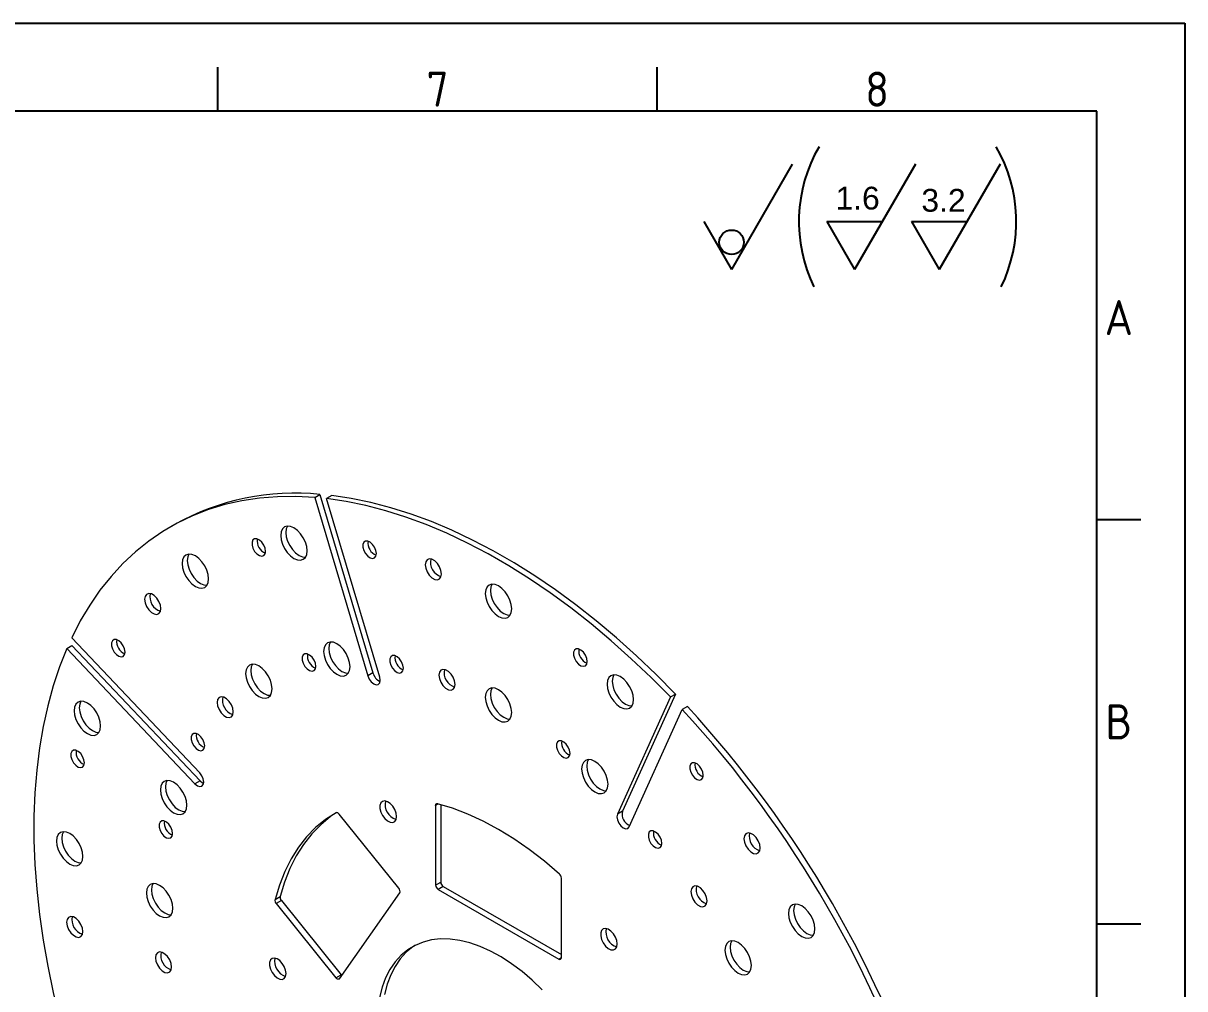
# Model space of a CAD drawing. Header units: millimetres. Extents: x 764 to 1780, y 1208 to 1927.
# Drawn here: x 1460.5 to 1780.4, y 1661.1 to 1927.1 of the extents above; entities that cross this region are included whole.
import ezdxf
from ezdxf.enums import TextEntityAlignment as Align

# ---------------------------------------------------------------- set-up
doc = ezdxf.new("R2010")
doc.units = ezdxf.units.MM
doc.linetypes.add('ACAD_ISO05W100', pattern=[33, 24, -3, 0, -3, 0, -3])
doc.layers.add('AM_5', color=3, linetype='Continuous', lineweight=25)
doc.layers.add('AM_BOR', color=2, linetype='ACAD_ISO05W100', lineweight=35)
doc.styles.add('ACISOTS', font='isocp.shx', dxfattribs={"height": 1})
doc.styles.get("Standard").update_dxf_attribs({"font": 'arial.ttf'})

# ---------------------------------------------------------------- blocks, each defined once
blk = doc.blocks.new('A3 ZTL')
for p, q in [((401.17, 280.82), (19.57, 280.82)), ((401.17, 9.78), (401.17, 280.82))]:
    blk.add_line(p, q)
at = {"layer": 'AM_BOR', "color": 135, "linetype": 'Continuous', "lineweight": 25}
for p, q in [((0, 290.61), (410.96, 290.61)), ((410.96, 290.61), (410.96, 0))]:
    blk.add_line(p, q, dxfattribs=at)
at = {"layer": 'AM_BOR', "color": 135, "lineweight": 25}
for p, q in [((303.33, 280.82), (303.33, 285.71)), ((352.25, 280.82), (352.25, 285.71)), ((406.07, 235.32), (401.17, 235.32)), ((406.07, 190.31), (401.17, 190.31))]:
    blk.add_line(p, q, dxfattribs=at)
at = {"layer": 'AM_BOR', "color": 135, "lineweight": 25, "style": 'ACISOTS'}
for s, p in [('7', (327.79, 283.27)), ('8', (376.71, 283.27)), ('A', (403.62, 257.83)), ('B', (403.62, 212.82))]:
    blk.add_text(s, height=3.91, dxfattribs=at).set_placement(p, align=Align.MIDDLE)

msp = doc.modelspace()

# ---------------------------------------------------------------- linework, layer by layer
at = {"color": 7, "linetype": 'Continuous', "lineweight": 15}
for p, q in [((1540.835, 1796.511), (1542.249, 1797.327)), ((1540.835, 1796.511), (1555.449, 1747.332)), ((1542.249, 1797.327), (1556.863, 1748.148)), ((1545.515, 1797.004), (1544.101, 1796.188)), ((1558.715, 1747.009), (1544.101, 1796.188)), ((1502.363, 1789.118), (1500.949, 1788.302)), ((1509.167, 1720.605), (1473.885, 1757.849)), ((1472.532, 1754.858), (1473.947, 1755.675)), ((1472.532, 1754.858), (1507.814, 1717.614)), ((1473.947, 1755.675), (1509.229, 1718.431)), ((1556.863, 1748.148), (1555.449, 1747.332)), ((1638.782, 1741.53), (1624.168, 1709.224)), ((1640.196, 1742.346), (1625.582, 1710.04)), ((1638.782, 1741.53), (1640.196, 1742.346)), ((1627.434, 1705.776), (1642.048, 1738.082)), ((1643.462, 1738.898), (1642.048, 1738.082)), ((1509.229, 1718.431), (1507.814, 1717.614)), ((1574.117, 1711.641), (1574.117, 1689.724)), ((1575.532, 1711.886), (1575.532, 1690.54)), ((1563.974, 1688.817), (1547.537, 1709.264)), ((1625.582, 1710.04), (1624.168, 1709.224)), ((1574.117, 1689.724), (1575.532, 1690.54)), ((1576.239, 1689.315), (1574.824, 1688.499)), ((1576.239, 1689.315), (1608.766, 1670.538)), ((1608.766, 1669.722), (1608.766, 1691.639)), ((1529.882, 1685.72), (1531.296, 1686.536)), ((1547.615, 1663.909), (1564.232, 1687.552)), ((1574.824, 1688.499), (1608.058, 1669.313)), ((1531.627, 1685.431), (1530.212, 1684.615)), ((1530.212, 1684.615), (1546.649, 1664.167)), ((1531.627, 1685.431), (1548.064, 1664.984)), ((1546.649, 1664.167), (1548.064, 1664.984))]:
    msp.add_line(p, q, dxfattribs=at)
at = {"color": 8, "linetype": 'Continuous', "lineweight": 15}
for p, q in [((1574.86, 1712.069), (1574.117, 1711.641)), ((1608.058, 1669.313), (1608.766, 1669.721))]:
    msp.add_line(p, q, dxfattribs=at)
at = {"color": 7, "linetype": 'Continuous', "lineweight": 15, "flags": 128}
for points in [[(1540.835, 1796.511), (1535.647, 1796.767), (1530.569, 1796.695), (1525.613, 1796.295), (1520.788, 1795.567), (1516.102, 1794.514), (1511.567, 1793.137), (1507.19, 1791.439), (1502.981, 1789.423), (1498.947, 1787.094), (1495.097, 1784.455), (1491.439, 1781.513), (1487.979, 1778.273), (1484.724, 1774.742), (1481.682, 1770.926), (1478.858, 1766.833), (1476.257, 1762.471), (1473.885, 1757.849)], [(1638.782, 1741.53), (1633.436, 1746.915), (1628.007, 1752.071), (1622.505, 1756.988), (1616.942, 1761.656), (1611.328, 1766.065), (1605.674, 1770.207), (1599.993, 1774.074), (1594.294, 1777.657), (1588.589, 1780.95), (1582.89, 1783.947), (1577.209, 1786.64), (1571.555, 1789.026), (1565.941, 1791.098), (1560.377, 1792.854), (1554.876, 1794.289), (1549.447, 1795.401), (1544.101, 1796.188)], [(1640.196, 1742.346), (1634.85, 1747.732), (1629.421, 1752.888), (1623.92, 1757.805), (1618.356, 1762.473), (1612.742, 1766.882), (1607.089, 1771.024), (1601.407, 1774.89), (1595.708, 1778.474), (1590.003, 1781.767), (1584.305, 1784.763), (1578.623, 1787.457), (1572.969, 1789.842), (1567.355, 1791.915), (1561.792, 1793.671), (1556.29, 1795.106), (1550.861, 1796.218), (1545.515, 1797.004)], [(1538.737, 1781.81), (1538.613, 1782.97), (1538.249, 1784.194), (1537.67, 1785.399), (1536.916, 1786.503), (1536.038, 1787.43), (1535.095, 1788.117), (1534.153, 1788.518), (1533.274, 1788.605), (1532.52, 1788.372), (1531.942, 1787.835), (1531.578, 1787.031), (1531.454, 1786.014), (1531.578, 1784.854), (1531.942, 1783.63), (1532.52, 1782.425), (1533.274, 1781.321), (1534.153, 1780.394), (1535.095, 1779.707), (1536.038, 1779.306), (1536.916, 1779.219), (1537.67, 1779.452), (1538.249, 1779.989), (1538.613, 1780.793), (1538.737, 1781.81)], [(1533.327, 1788.609), (1532.992, 1787.848), (1532.868, 1786.831), (1532.992, 1785.671), (1533.356, 1784.447), (1533.935, 1783.242), (1534.689, 1782.138), (1535.567, 1781.211), (1536.51, 1780.523), (1537.452, 1780.123), (1538.278, 1780.032)], [(1527.282, 1781.635), (1527.155, 1782.489), (1526.793, 1783.375), (1526.243, 1784.171), (1525.581, 1784.771), (1524.895, 1785.094), (1524.279, 1785.095), (1523.815, 1784.775), (1523.566, 1784.177), (1523.566, 1783.382), (1523.815, 1782.497), (1524.279, 1781.642), (1524.895, 1780.931), (1525.581, 1780.462), (1526.243, 1780.297), (1526.793, 1780.459), (1527.155, 1780.926), (1527.282, 1781.635)], [(1557.806, 1781.015), (1557.679, 1781.87), (1557.317, 1782.755), (1556.767, 1783.552), (1556.105, 1784.152), (1555.419, 1784.474), (1554.803, 1784.476), (1554.339, 1784.156), (1554.09, 1783.558), (1554.09, 1782.763), (1554.339, 1781.877), (1554.803, 1781.022), (1555.419, 1780.312), (1556.105, 1779.842), (1556.767, 1779.678), (1557.317, 1779.84), (1557.679, 1780.307), (1557.806, 1781.015)], [(1511.583, 1774.071), (1511.459, 1775.231), (1511.095, 1776.455), (1510.516, 1777.66), (1509.762, 1778.764), (1508.884, 1779.691), (1507.941, 1780.378), (1506.999, 1780.779), (1506.121, 1780.866), (1505.366, 1780.633), (1504.788, 1780.096), (1504.424, 1779.292), (1504.3, 1778.275), (1504.424, 1777.115), (1504.788, 1775.891), (1505.366, 1774.686), (1506.121, 1773.582), (1506.999, 1772.655), (1507.941, 1771.968), (1508.884, 1771.567), (1509.762, 1771.48), (1510.516, 1771.713), (1511.095, 1772.25), (1511.459, 1773.054), (1511.583, 1774.071)], [(1506.173, 1780.87), (1505.838, 1780.108), (1505.714, 1779.092), (1505.838, 1777.932), (1506.202, 1776.707), (1506.781, 1775.502), (1507.535, 1774.399), (1508.413, 1773.472), (1509.356, 1772.784), (1510.298, 1772.383), (1511.124, 1772.292)], [(1575.705, 1775.406), (1575.571, 1776.364), (1575.184, 1777.361), (1574.591, 1778.277), (1573.864, 1779.002), (1573.091, 1779.449), (1572.364, 1779.563), (1571.771, 1779.331), (1571.385, 1778.78), (1571.25, 1777.978), (1571.385, 1777.021), (1571.771, 1776.024), (1572.364, 1775.108), (1573.091, 1774.382), (1573.864, 1773.936), (1574.591, 1773.822), (1575.184, 1774.054), (1575.571, 1774.604), (1575.705, 1775.406)], [(1595.083, 1765.807), (1594.959, 1766.967), (1594.595, 1768.191), (1594.016, 1769.396), (1593.262, 1770.5), (1592.384, 1771.427), (1591.441, 1772.114), (1590.499, 1772.515), (1589.621, 1772.602), (1588.866, 1772.369), (1588.288, 1771.832), (1587.924, 1771.028), (1587.8, 1770.011), (1587.924, 1768.851), (1588.288, 1767.627), (1588.866, 1766.422), (1589.621, 1765.318), (1590.499, 1764.391), (1591.441, 1763.704), (1592.384, 1763.303), (1593.262, 1763.216), (1594.016, 1763.449), (1594.595, 1763.986), (1594.959, 1764.79), (1595.083, 1765.807)], [(1589.673, 1772.606), (1589.338, 1771.844), (1589.214, 1770.828), (1589.338, 1769.668), (1589.702, 1768.443), (1590.281, 1767.238), (1591.035, 1766.135), (1591.913, 1765.208), (1592.856, 1764.52), (1593.798, 1764.119), (1594.624, 1764.028)], [(1498.438, 1765.869), (1498.304, 1766.826), (1497.917, 1767.823), (1497.325, 1768.739), (1496.598, 1769.464), (1495.824, 1769.911), (1495.097, 1770.025), (1494.505, 1769.793), (1494.118, 1769.242), (1493.984, 1768.44), (1494.118, 1767.483), (1494.505, 1766.486), (1495.097, 1765.57), (1495.824, 1764.845), (1496.598, 1764.398), (1497.325, 1764.284), (1497.917, 1764.516), (1498.304, 1765.066), (1498.438, 1765.869)], [(1488.571, 1753.898), (1488.444, 1754.752), (1488.082, 1755.638), (1487.532, 1756.434), (1486.87, 1757.034), (1486.184, 1757.357), (1485.568, 1757.358), (1485.104, 1757.038), (1484.855, 1756.44), (1484.855, 1755.645), (1485.104, 1754.76), (1485.568, 1753.905), (1486.184, 1753.194), (1486.87, 1752.725), (1487.532, 1752.56), (1488.082, 1752.722), (1488.444, 1753.189), (1488.571, 1753.898)], [(1550.546, 1749.877), (1550.422, 1751.037), (1550.058, 1752.261), (1549.479, 1753.466), (1548.725, 1754.57), (1547.847, 1755.497), (1546.904, 1756.184), (1545.962, 1756.585), (1545.084, 1756.672), (1544.329, 1756.439), (1543.751, 1755.902), (1543.387, 1755.098), (1543.263, 1754.082), (1543.387, 1752.922), (1543.751, 1751.697), (1544.329, 1750.492), (1545.084, 1749.389), (1545.962, 1748.461), (1546.904, 1747.774), (1547.847, 1747.373), (1548.725, 1747.286), (1549.479, 1747.519), (1550.058, 1748.056), (1550.422, 1748.86), (1550.546, 1749.877)], [(1545.136, 1756.676), (1544.801, 1755.915), (1544.677, 1754.898), (1544.801, 1753.738), (1545.165, 1752.514), (1545.744, 1751.309), (1546.498, 1750.205), (1547.376, 1749.278), (1548.319, 1748.59), (1549.261, 1748.19), (1550.087, 1748.099)], [(1472.532, 1754.858), (1470.541, 1749.835), (1468.79, 1744.577), (1467.282, 1739.094), (1466.021, 1733.397), (1465.01, 1727.498), (1464.249, 1721.409), (1463.741, 1715.141), (1463.487, 1708.707), (1463.487, 1702.12), (1463.741, 1695.392), (1464.249, 1688.538), (1465.01, 1681.57), (1466.021, 1674.503), (1467.282, 1667.351), (1468.79, 1660.127), (1470.541, 1652.847), (1472.532, 1645.525)], [(1541.121, 1749.952), (1540.995, 1750.807), (1540.632, 1751.692), (1540.083, 1752.489), (1539.42, 1753.089), (1538.735, 1753.411), (1538.118, 1753.413), (1537.654, 1753.093), (1537.406, 1752.495), (1537.406, 1751.7), (1537.654, 1750.815), (1538.118, 1749.959), (1538.735, 1749.249), (1539.42, 1748.78), (1540.083, 1748.615), (1540.632, 1748.777), (1540.995, 1749.244), (1541.121, 1749.952)], [(1615.847, 1751.314), (1615.721, 1752.169), (1615.358, 1753.055), (1614.809, 1753.851), (1614.146, 1754.451), (1613.461, 1754.773), (1612.844, 1754.775), (1612.38, 1754.455), (1612.132, 1753.857), (1612.132, 1753.062), (1612.38, 1752.177), (1612.844, 1751.321), (1613.461, 1750.611), (1614.146, 1750.142), (1614.809, 1749.977), (1615.358, 1750.139), (1615.721, 1750.606), (1615.847, 1751.314)], [(1529.083, 1743.76), (1528.959, 1744.92), (1528.595, 1746.144), (1528.016, 1747.349), (1527.262, 1748.453), (1526.384, 1749.38), (1525.441, 1750.067), (1524.499, 1750.468), (1523.621, 1750.555), (1522.866, 1750.322), (1522.288, 1749.785), (1521.924, 1748.981), (1521.8, 1747.964), (1521.924, 1746.804), (1522.288, 1745.58), (1522.866, 1744.375), (1523.621, 1743.271), (1524.499, 1742.344), (1525.441, 1741.657), (1526.384, 1741.256), (1527.262, 1741.169), (1528.016, 1741.402), (1528.595, 1741.939), (1528.959, 1742.743), (1529.083, 1743.76)], [(1523.673, 1750.559), (1523.338, 1749.797), (1523.214, 1748.781), (1523.338, 1747.621), (1523.702, 1746.396), (1524.281, 1745.191), (1525.035, 1744.088), (1525.913, 1743.161), (1526.856, 1742.473), (1527.798, 1742.072), (1528.624, 1741.982)], [(1565.248, 1749.463), (1565.121, 1750.317), (1564.759, 1751.203), (1564.209, 1751.999), (1563.547, 1752.599), (1562.861, 1752.922), (1562.245, 1752.923), (1561.781, 1752.603), (1561.532, 1752.005), (1561.532, 1751.21), (1561.781, 1750.325), (1562.245, 1749.47), (1562.861, 1748.759), (1563.547, 1748.29), (1564.209, 1748.125), (1564.759, 1748.287), (1565.121, 1748.754), (1565.248, 1749.463)], [(1555.449, 1747.332), (1555.832, 1746.448), (1556.406, 1745.675), (1557.082, 1745.129), (1557.759, 1744.894), (1558.332, 1745.005), (1558.715, 1745.446), (1558.85, 1746.15), (1558.715, 1747.009)], [(1579.47, 1744.987), (1579.336, 1745.944), (1578.949, 1746.941), (1578.356, 1747.857), (1577.629, 1748.582), (1576.856, 1749.029), (1576.129, 1749.143), (1575.536, 1748.911), (1575.149, 1748.36), (1575.015, 1747.558), (1575.149, 1746.601), (1575.536, 1745.604), (1576.129, 1744.688), (1576.856, 1743.963), (1577.629, 1743.516), (1578.356, 1743.402), (1578.949, 1743.634), (1579.336, 1744.184), (1579.47, 1744.987)], [(1628.622, 1740.83), (1628.497, 1741.99), (1628.134, 1743.214), (1627.555, 1744.419), (1626.801, 1745.523), (1625.922, 1746.45), (1624.98, 1747.137), (1624.037, 1747.538), (1623.159, 1747.625), (1622.405, 1747.392), (1621.826, 1746.855), (1621.462, 1746.051), (1621.338, 1745.034), (1621.462, 1743.874), (1621.826, 1742.65), (1622.405, 1741.445), (1623.159, 1740.342), (1624.037, 1739.414), (1624.98, 1738.727), (1625.922, 1738.326), (1626.801, 1738.239), (1627.555, 1738.472), (1628.134, 1739.009), (1628.497, 1739.813), (1628.622, 1740.83)], [(1623.211, 1747.629), (1622.877, 1746.868), (1622.753, 1745.851), (1622.877, 1744.691), (1623.24, 1743.467), (1623.819, 1742.262), (1624.573, 1741.158), (1625.452, 1740.231), (1626.394, 1739.543), (1627.337, 1739.143), (1628.163, 1739.052)], [(1595.083, 1737.228), (1594.959, 1738.388), (1594.595, 1739.612), (1594.016, 1740.817), (1593.262, 1741.921), (1592.384, 1742.848), (1591.441, 1743.535), (1590.499, 1743.936), (1589.621, 1744.023), (1588.866, 1743.79), (1588.288, 1743.253), (1587.924, 1742.449), (1587.8, 1741.432), (1587.924, 1740.272), (1588.288, 1739.048), (1588.866, 1737.843), (1589.621, 1736.739), (1590.499, 1735.812), (1591.441, 1735.125), (1592.384, 1734.724), (1593.262, 1734.637), (1594.016, 1734.87), (1594.595, 1735.407), (1594.959, 1736.211), (1595.083, 1737.228)], [(1589.673, 1744.027), (1589.338, 1743.265), (1589.214, 1742.249), (1589.338, 1741.089), (1589.702, 1739.864), (1590.281, 1738.659), (1591.035, 1737.556), (1591.913, 1736.629), (1592.856, 1735.941), (1593.798, 1735.54), (1594.624, 1735.45)], [(1481.859, 1733.536), (1481.735, 1734.696), (1481.371, 1735.92), (1480.792, 1737.125), (1480.038, 1738.229), (1479.16, 1739.156), (1478.217, 1739.844), (1477.275, 1740.244), (1476.397, 1740.331), (1475.642, 1740.099), (1475.064, 1739.562), (1474.7, 1738.757), (1474.576, 1737.741), (1474.7, 1736.581), (1475.064, 1735.356), (1475.642, 1734.151), (1476.397, 1733.048), (1477.275, 1732.121), (1478.217, 1731.433), (1479.16, 1731.032), (1480.038, 1730.946), (1480.792, 1731.178), (1481.371, 1731.715), (1481.735, 1732.519), (1481.859, 1733.536)], [(1476.449, 1740.335), (1476.114, 1739.574), (1475.99, 1738.557), (1476.114, 1737.397), (1476.478, 1736.173), (1477.057, 1734.968), (1477.811, 1733.864), (1478.689, 1732.937), (1479.632, 1732.25), (1480.574, 1731.849), (1481.4, 1731.758)], [(1518.397, 1737.448), (1518.263, 1738.405), (1517.876, 1739.402), (1517.283, 1740.318), (1516.556, 1741.043), (1515.783, 1741.49), (1515.056, 1741.604), (1514.463, 1741.372), (1514.076, 1740.822), (1513.942, 1740.019), (1514.076, 1739.062), (1514.463, 1738.065), (1515.056, 1737.149), (1515.783, 1736.424), (1516.556, 1735.977), (1517.283, 1735.863), (1517.876, 1736.095), (1518.263, 1736.646), (1518.397, 1737.448)], [(1510.523, 1728.029), (1510.397, 1728.883), (1510.034, 1729.769), (1509.485, 1730.565), (1508.822, 1731.165), (1508.137, 1731.488), (1507.52, 1731.489), (1507.056, 1731.169), (1506.808, 1730.571), (1506.808, 1729.776), (1507.056, 1728.891), (1507.52, 1728.035), (1508.137, 1727.325), (1508.822, 1726.856), (1509.485, 1726.691), (1510.034, 1726.853), (1510.397, 1727.32), (1510.523, 1728.029)], [(1611.125, 1725.987), (1610.999, 1726.841), (1610.636, 1727.727), (1610.086, 1728.523), (1609.424, 1729.123), (1608.738, 1729.446), (1608.122, 1729.447), (1607.658, 1729.127), (1607.409, 1728.529), (1607.409, 1727.734), (1607.658, 1726.849), (1608.122, 1725.994), (1608.738, 1725.283), (1609.424, 1724.814), (1610.086, 1724.649), (1610.636, 1724.811), (1610.999, 1725.278), (1611.125, 1725.987)], [(1477.398, 1723.402), (1477.272, 1724.256), (1476.909, 1725.142), (1476.359, 1725.938), (1475.697, 1726.538), (1475.011, 1726.861), (1474.395, 1726.862), (1473.931, 1726.542), (1473.682, 1725.944), (1473.682, 1725.149), (1473.931, 1724.264), (1474.395, 1723.409), (1475.011, 1722.698), (1475.697, 1722.229), (1476.359, 1722.064), (1476.909, 1722.226), (1477.272, 1722.693), (1477.398, 1723.402)], [(1621.593, 1717.486), (1621.468, 1718.646), (1621.105, 1719.87), (1620.526, 1721.075), (1619.772, 1722.179), (1618.893, 1723.106), (1617.951, 1723.793), (1617.008, 1724.194), (1616.13, 1724.281), (1615.376, 1724.048), (1614.797, 1723.511), (1614.433, 1722.707), (1614.309, 1721.69), (1614.433, 1720.53), (1614.797, 1719.306), (1615.376, 1718.101), (1616.13, 1716.997), (1617.008, 1716.07), (1617.951, 1715.383), (1618.893, 1714.982), (1619.772, 1714.895), (1620.526, 1715.128), (1621.105, 1715.665), (1621.468, 1716.469), (1621.593, 1717.486)], [(1616.182, 1724.285), (1615.848, 1723.523), (1615.724, 1722.507), (1615.848, 1721.347), (1616.211, 1720.122), (1616.79, 1718.917), (1617.544, 1717.814), (1618.423, 1716.887), (1619.365, 1716.199), (1620.308, 1715.798), (1621.134, 1715.707)], [(1647.842, 1719.942), (1647.715, 1720.797), (1647.353, 1721.682), (1646.803, 1722.479), (1646.141, 1723.079), (1645.455, 1723.401), (1644.839, 1723.403), (1644.375, 1723.083), (1644.126, 1722.485), (1644.126, 1721.69), (1644.375, 1720.805), (1644.839, 1719.949), (1645.455, 1719.239), (1646.141, 1718.77), (1646.803, 1718.605), (1647.353, 1718.767), (1647.715, 1719.234), (1647.842, 1719.942)], [(1505.589, 1711.721), (1505.465, 1712.881), (1505.101, 1714.105), (1504.522, 1715.31), (1503.768, 1716.414), (1502.89, 1717.341), (1501.947, 1718.028), (1501.005, 1718.429), (1500.126, 1718.516), (1499.372, 1718.283), (1498.793, 1717.746), (1498.43, 1716.942), (1498.305, 1715.925), (1498.43, 1714.765), (1498.793, 1713.541), (1499.372, 1712.336), (1500.126, 1711.232), (1501.005, 1710.305), (1501.947, 1709.618), (1502.89, 1709.217), (1503.768, 1709.13), (1504.522, 1709.363), (1505.101, 1709.9), (1505.465, 1710.704), (1505.589, 1711.721)], [(1500.178, 1718.52), (1499.844, 1717.758), (1499.72, 1716.741), (1499.844, 1715.581), (1500.208, 1714.357), (1500.786, 1713.152), (1501.54, 1712.049), (1502.419, 1711.121), (1503.361, 1710.434), (1504.304, 1710.033), (1505.13, 1709.942)], [(1507.814, 1717.614), (1508.491, 1717.069), (1509.167, 1716.833), (1509.741, 1716.945), (1510.124, 1717.386), (1510.259, 1718.089), (1510.124, 1718.948), (1509.741, 1719.832), (1509.167, 1720.605)], [(1509.229, 1718.431), (1509.905, 1717.885), (1510.229, 1717.733)], [(1563.334, 1708.587), (1563.209, 1709.521), (1562.849, 1710.497), (1562.293, 1711.41), (1561.6, 1712.161), (1560.846, 1712.668), (1560.113, 1712.877), (1559.479, 1712.765), (1559.015, 1712.344), (1558.769, 1711.659), (1558.769, 1710.786), (1559.015, 1709.818), (1559.479, 1708.86), (1560.113, 1708.017), (1560.846, 1707.379), (1561.6, 1707.016), (1562.293, 1706.967), (1562.849, 1707.237), (1563.209, 1707.797), (1563.334, 1708.587)], [(1574.117, 1711.641), (1574.127, 1711.768), (1574.155, 1711.881), (1574.2, 1711.976), (1574.262, 1712.052), (1574.339, 1712.107), (1574.429, 1712.138), (1574.53, 1712.145), (1574.638, 1712.128)], [(1608.245, 1692.727), (1604.11, 1696.251), (1599.919, 1699.487), (1595.69, 1702.419), (1591.441, 1705.035), (1587.193, 1707.324), (1582.964, 1709.274), (1578.773, 1710.878), (1574.638, 1712.128)], [(1546.686, 1709.629), (1543.765, 1707.748), (1541.058, 1705.527), (1538.575, 1702.977), (1536.328, 1700.107), (1534.327, 1696.932), (1532.58, 1693.465), (1531.097, 1689.722), (1529.882, 1685.72)], [(1546.804, 1709.669), (1545.18, 1708.564), (1542.472, 1706.344), (1539.989, 1703.793), (1537.742, 1700.924), (1535.741, 1697.749), (1533.995, 1694.282), (1532.511, 1690.539), (1531.296, 1686.536)], [(1624.168, 1709.224), (1624.033, 1708.52), (1624.168, 1707.661), (1624.551, 1706.778), (1625.124, 1706.004), (1625.801, 1705.458), (1626.477, 1705.223), (1627.051, 1705.335), (1627.434, 1705.776)], [(1501.692, 1703.924), (1501.566, 1704.779), (1501.203, 1705.664), (1500.653, 1706.46), (1499.991, 1707.06), (1499.305, 1707.383), (1498.689, 1707.384), (1498.225, 1707.064), (1497.976, 1706.467), (1497.976, 1705.671), (1498.225, 1704.786), (1498.689, 1703.931), (1499.305, 1703.22), (1499.991, 1702.751), (1500.653, 1702.587), (1501.203, 1702.748), (1501.566, 1703.215), (1501.692, 1703.924)], [(1476.996, 1697.615), (1476.872, 1698.775), (1476.508, 1699.999), (1475.93, 1701.204), (1475.175, 1702.307), (1474.297, 1703.235), (1473.355, 1703.922), (1472.412, 1704.323), (1471.534, 1704.41), (1470.78, 1704.177), (1470.201, 1703.64), (1469.837, 1702.836), (1469.713, 1701.819), (1469.837, 1700.659), (1470.201, 1699.435), (1470.78, 1698.23), (1471.534, 1697.126), (1472.412, 1696.199), (1473.355, 1695.512), (1474.297, 1695.111), (1475.175, 1695.024), (1475.93, 1695.257), (1476.508, 1695.794), (1476.872, 1696.598), (1476.996, 1697.615)], [(1471.586, 1704.414), (1471.251, 1703.652), (1471.127, 1702.635), (1471.251, 1701.475), (1471.615, 1700.251), (1472.194, 1699.046), (1472.948, 1697.942), (1473.826, 1697.015), (1474.769, 1696.328), (1475.711, 1695.927), (1476.538, 1695.836)], [(1636.414, 1701.19), (1636.287, 1702.044), (1635.925, 1702.93), (1635.375, 1703.726), (1634.713, 1704.326), (1634.027, 1704.649), (1633.411, 1704.65), (1632.947, 1704.33), (1632.698, 1703.732), (1632.698, 1702.937), (1632.947, 1702.052), (1633.411, 1701.196), (1634.027, 1700.486), (1634.713, 1700.017), (1635.375, 1699.852), (1635.925, 1700.014), (1636.287, 1700.481), (1636.414, 1701.19)], [(1663.495, 1699.92), (1663.36, 1700.877), (1662.974, 1701.874), (1662.381, 1702.79), (1661.654, 1703.515), (1660.881, 1703.962), (1660.154, 1704.076), (1659.561, 1703.844), (1659.174, 1703.294), (1659.04, 1702.492), (1659.174, 1701.534), (1659.561, 1700.537), (1660.154, 1699.621), (1660.881, 1698.896), (1661.654, 1698.449), (1662.381, 1698.335), (1662.974, 1698.567), (1663.36, 1699.118), (1663.495, 1699.92)], [(1501.745, 1683.327), (1501.621, 1684.487), (1501.257, 1685.712), (1500.678, 1686.917), (1499.924, 1688.02), (1499.046, 1688.947), (1498.103, 1689.635), (1497.161, 1690.036), (1496.283, 1690.123), (1495.528, 1689.89), (1494.95, 1689.353), (1494.586, 1688.549), (1494.462, 1687.532), (1494.586, 1686.372), (1494.95, 1685.148), (1495.528, 1683.943), (1496.283, 1682.839), (1497.161, 1681.912), (1498.103, 1681.224), (1499.046, 1680.824), (1499.924, 1680.737), (1500.678, 1680.97), (1501.257, 1681.506), (1501.621, 1682.311), (1501.745, 1683.327)], [(1496.335, 1690.127), (1496, 1689.365), (1495.876, 1688.348), (1496, 1687.188), (1496.364, 1685.964), (1496.943, 1684.759), (1497.697, 1683.655), (1498.575, 1682.728), (1499.518, 1682.041), (1500.46, 1681.64), (1501.286, 1681.549)], [(1648.861, 1685.321), (1648.726, 1686.278), (1648.339, 1687.275), (1647.747, 1688.191), (1647.02, 1688.916), (1646.246, 1689.363), (1645.519, 1689.477), (1644.927, 1689.245), (1644.54, 1688.695), (1644.406, 1687.892), (1644.54, 1686.935), (1644.927, 1685.938), (1645.519, 1685.022), (1646.246, 1684.297), (1647.02, 1683.85), (1647.747, 1683.736), (1648.339, 1683.968), (1648.726, 1684.518), (1648.861, 1685.321)], [(1678.583, 1677.664), (1678.459, 1678.824), (1678.095, 1680.048), (1677.516, 1681.253), (1676.762, 1682.357), (1675.884, 1683.284), (1674.941, 1683.971), (1673.999, 1684.372), (1673.121, 1684.459), (1672.366, 1684.226), (1671.788, 1683.689), (1671.424, 1682.885), (1671.3, 1681.868), (1671.424, 1680.708), (1671.788, 1679.484), (1672.366, 1678.279), (1673.121, 1677.175), (1673.999, 1676.248), (1674.941, 1675.561), (1675.884, 1675.16), (1676.762, 1675.073), (1677.516, 1675.306), (1678.095, 1675.843), (1678.459, 1676.647), (1678.583, 1677.664)], [(1673.173, 1684.463), (1672.838, 1683.701), (1672.714, 1682.685), (1672.838, 1681.525), (1673.202, 1680.3), (1673.781, 1679.095), (1674.535, 1677.992), (1675.413, 1677.064), (1676.356, 1676.377), (1677.298, 1675.976), (1678.124, 1675.885)], [(1476.956, 1676.894), (1476.822, 1677.851), (1476.435, 1678.848), (1475.843, 1679.764), (1475.116, 1680.489), (1474.342, 1680.936), (1473.615, 1681.05), (1473.023, 1680.818), (1472.636, 1680.267), (1472.502, 1679.465), (1472.636, 1678.508), (1473.023, 1677.511), (1473.615, 1676.595), (1474.342, 1675.87), (1475.116, 1675.423), (1475.843, 1675.309), (1476.435, 1675.541), (1476.822, 1676.091), (1476.956, 1676.894)], [(1624.145, 1673.482), (1624.021, 1674.415), (1623.661, 1675.391), (1623.104, 1676.304), (1622.411, 1677.055), (1621.657, 1677.563), (1620.924, 1677.772), (1620.291, 1677.659), (1619.826, 1677.238), (1619.58, 1676.554), (1619.58, 1675.68), (1619.826, 1674.712), (1620.291, 1673.754), (1620.924, 1672.911), (1621.657, 1672.273), (1622.411, 1671.91), (1623.104, 1671.861), (1623.661, 1672.131), (1624.021, 1672.692), (1624.145, 1673.482)], [(1603.456, 1660.831), (1600.715, 1663.471), (1597.905, 1665.876), (1595.048, 1668.026), (1592.164, 1669.906), (1589.275, 1671.502), (1586.401, 1672.803), (1583.565, 1673.798), (1580.788, 1674.48), (1578.089, 1674.844), (1575.489, 1674.888), (1573.007, 1674.611), (1570.662, 1674.014), (1568.47, 1673.104), (1566.449, 1671.886), (1564.612, 1670.369), (1562.975, 1668.565), (1561.548, 1666.487), (1560.342, 1664.15), (1559.366, 1661.571), (1558.628, 1658.771)], [(1568.411, 1673.074), (1567.863, 1672.702), (1566.027, 1671.186), (1564.389, 1669.381), (1562.962, 1667.303), (1561.756, 1664.966), (1560.781, 1662.388), (1560.043, 1659.587)], [(1661.083, 1667.558), (1660.959, 1668.718), (1660.595, 1669.942), (1660.016, 1671.147), (1659.262, 1672.251), (1658.384, 1673.178), (1657.441, 1673.865), (1656.499, 1674.266), (1655.621, 1674.353), (1654.866, 1674.12), (1654.288, 1673.583), (1653.924, 1672.779), (1653.8, 1671.762), (1653.924, 1670.602), (1654.288, 1669.378), (1654.866, 1668.173), (1655.621, 1667.069), (1656.499, 1666.142), (1657.441, 1665.455), (1658.384, 1665.054), (1659.262, 1664.967), (1660.016, 1665.2), (1660.595, 1665.737), (1660.959, 1666.541), (1661.083, 1667.558)], [(1655.673, 1674.357), (1655.338, 1673.595), (1655.214, 1672.579), (1655.338, 1671.419), (1655.702, 1670.194), (1656.281, 1668.989), (1657.035, 1667.886), (1657.913, 1666.959), (1658.856, 1666.271), (1659.798, 1665.87), (1660.624, 1665.78)], [(1501.417, 1667.12), (1501.283, 1668.078), (1500.896, 1669.074), (1500.303, 1669.991), (1499.576, 1670.716), (1498.803, 1671.162), (1498.076, 1671.277), (1497.483, 1671.044), (1497.097, 1670.494), (1496.962, 1669.692), (1497.097, 1668.735), (1497.483, 1667.738), (1498.076, 1666.822), (1498.803, 1666.096), (1499.576, 1665.65), (1500.303, 1665.536), (1500.896, 1665.768), (1501.283, 1666.318), (1501.417, 1667.12)], [(1532.928, 1665.326), (1532.804, 1666.259), (1532.444, 1667.235), (1531.887, 1668.148), (1531.194, 1668.899), (1530.441, 1669.406), (1529.707, 1669.615), (1529.074, 1669.503), (1528.609, 1669.082), (1528.364, 1668.398), (1528.364, 1667.524), (1528.609, 1666.556), (1529.074, 1665.598), (1529.707, 1664.755), (1530.441, 1664.117), (1531.194, 1663.754), (1531.887, 1663.705), (1532.444, 1663.975), (1532.804, 1664.536), (1532.928, 1665.326)], [(1547.615, 1663.909), (1547.535, 1663.825), (1547.433, 1663.774), (1547.316, 1663.758), (1547.186, 1663.776), (1547.049, 1663.829), (1546.911, 1663.914), (1546.776, 1664.029), (1546.649, 1664.167)], [(1548.064, 1664.984), (1548.19, 1664.845), (1548.241, 1664.798)]]:
    msp.add_lwpolyline(points, dxfattribs=at)
at = {"color": 7, "linetype": 'Continuous', "lineweight": 15}
for centre, radius, start, end in [((1535.301, 1730.087), 67.598, 84.10028, 119.16027), ((1528.613, 1784.567), 3.653, 172.14948, 247.84514), ((1559.137, 1783.947), 3.653, 172.14948, 247.84514), ((1576.883, 1778.658), 4.199, 167.89887, 252.09576), ((1499.616, 1769.12), 4.199, 167.89887, 252.09576), ((1489.902, 1756.83), 3.653, 172.14948, 247.84514), ((1542.453, 1752.884), 3.653, 172.14948, 247.84514), ((1617.179, 1754.246), 3.653, 172.14948, 247.84514), ((1566.579, 1752.395), 3.653, 172.14948, 247.84514), ((1560.315, 1749.026), 3.562, 194.26434, 245.17623), ((1580.648, 1748.238), 4.199, 167.89887, 252.09576), ((1519.575, 1740.699), 4.199, 167.89887, 252.09576), ((1418.092, 1531.474), 304.702, 17.30737, 42.69263), ((1419.506, 1532.29), 304.702, 17.30737, 42.69263), ((1511.855, 1730.96), 3.653, 172.14948, 247.84514), ((1612.456, 1728.919), 3.653, 172.14948, 247.84514), ((1478.729, 1726.334), 3.653, 172.14948, 247.84514), ((1649.173, 1722.874), 3.653, 172.14948, 247.84514), ((1564.552, 1711.944), 4.369, 167.94439, 252.05024), ((1546.878, 1708.902), 0.752, 28.81462, 104.80098), ((1628.804, 1709.204), 3.329, 165.45849, 248.49141), ((1503.023, 1706.856), 3.653, 172.14948, 247.84514), ((1637.745, 1704.122), 3.653, 172.14948, 247.84514), ((1664.672, 1703.171), 4.199, 167.89887, 252.09576), ((1607.2, 1691.558), 1.567, 2.93396, 48.19108), ((1575.653, 1689.793), 1.537, 182.60548, 237.39452), ((1577.067, 1690.61), 1.537, 182.60548, 237.39452), ((1650.038, 1688.572), 4.199, 167.89887, 252.09576), ((1532.658, 1686.342), 1.376, 171.86926, 221.42931), ((1563.128, 1687.985), 1.187, 338.60544, 44.52387), ((1531.244, 1685.525), 1.376, 171.86926, 221.42931), ((1478.134, 1680.145), 4.199, 167.89887, 252.09576), ((1625.364, 1676.838), 4.369, 167.94439, 252.05024), ((1502.595, 1670.372), 4.199, 167.89887, 252.09576), ((1534.147, 1668.682), 4.369, 167.94439, 252.05024), ((1608.335, 1669.652), 0.437, 230.79671, 9.21404)]:
    msp.add_arc(centre, radius, start, end, dxfattribs=at)
at = {"layer": 'AM_5'}
for p, q in [((1672.351, 1888.349), (1655.59, 1859.318)), ((1706.275, 1888.349), (1689.514, 1859.318)), ((1729.598, 1888.349), (1712.836, 1859.318)), ((1647.971, 1872.514), (1655.59, 1859.318)), ((1681.895, 1872.514), (1697.133, 1872.514)), ((1681.895, 1872.514), (1689.514, 1859.318)), ((1705.218, 1872.514), (1720.455, 1872.514)), ((1705.218, 1872.514), (1712.836, 1859.318))]:
    msp.add_line(p, q, dxfattribs=at)
msp.add_circle((1655.619, 1866.795), 3.379, dxfattribs=at)
for centre, start, end in [((1715.18, 1872.485), 149.81687, 205.95777), ((1693, 1872.485), 334.04223, 30.18313)]:
    msp.add_arc(centre, 41.03, start, end, dxfattribs=at)

# ---------------------------------------------------------------- block references
at = {"linetype": 'ByBlock', "lineweight": 0, "xscale": 2.47426245, "yscale": 2.47426245, "zscale": 2.47426245}
msp.add_blockref('A3 ZTL', (763.615, 1208.106), dxfattribs=at)

# ---------------------------------------------------------------- texts
at = {"layer": 'AM_5', "char_height": 6.2709, "attachment_point": 1}
for s, insert in [('1.6', (1684.248, 1882.095)), ('3.2', (1707.899, 1881.488))]:
    msp.add_mtext_dynamic_manual_height_columns(s, width=18.23779, gutter_width=12.5, heights=[0], dxfattribs=dict(at, insert=insert))

doc.saveas('drawing.dxf')
